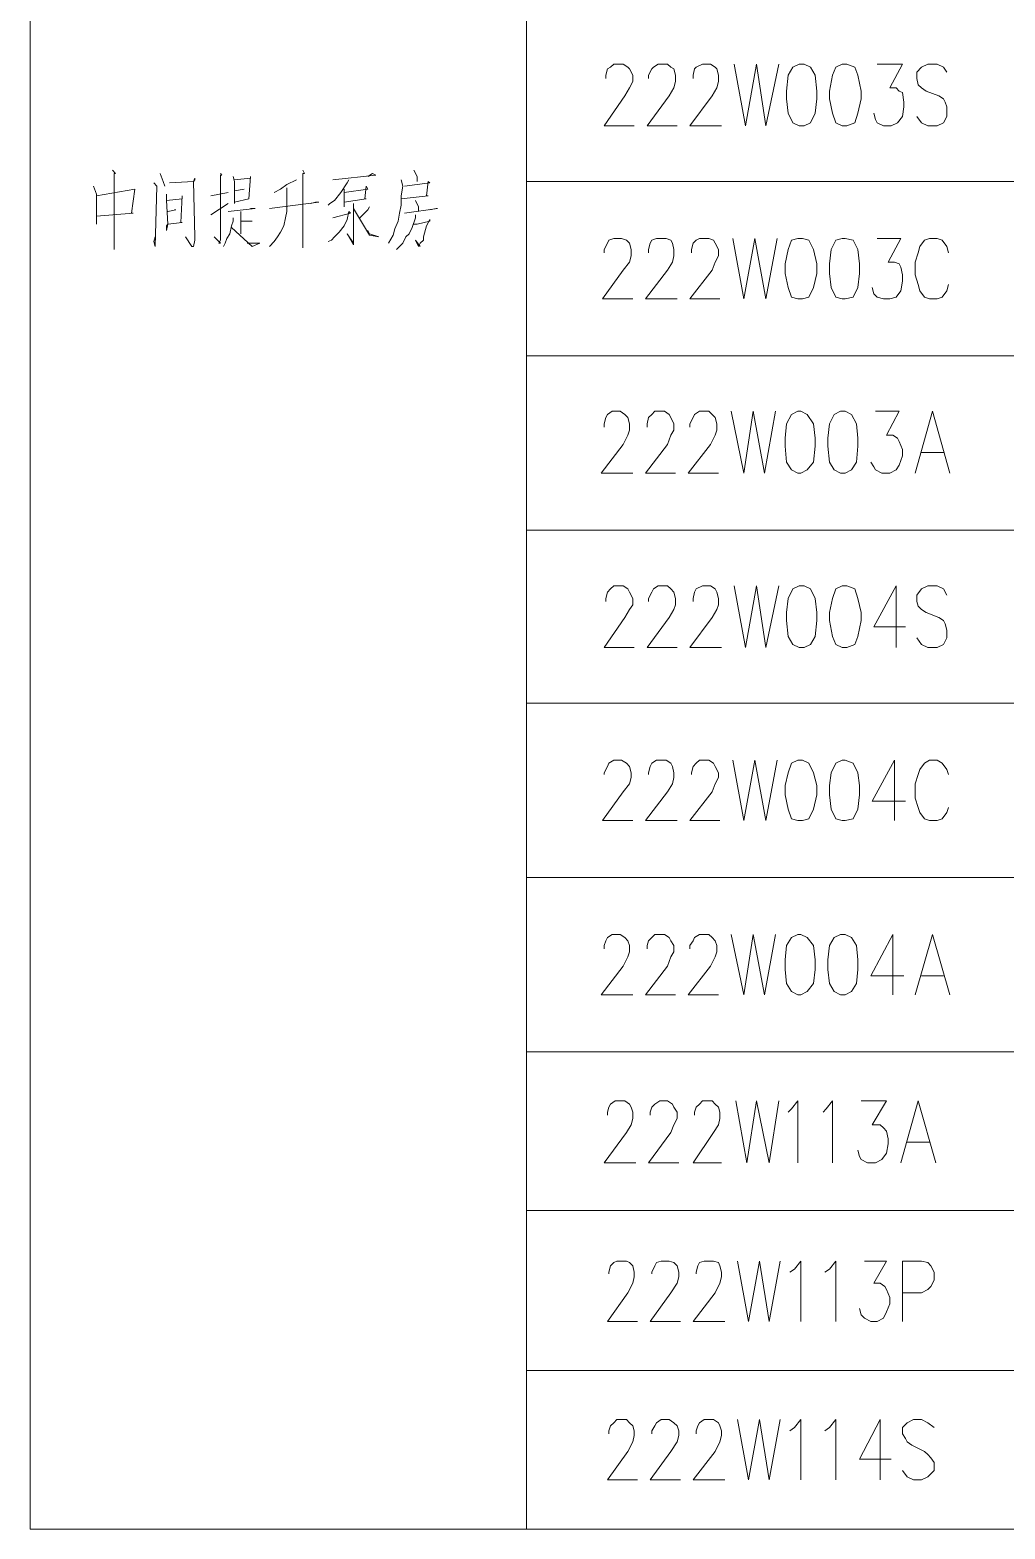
# Model space of a CAD drawing. Header units: millimetres. Extents: x 201 to 11482, y -7821 to 251.
# Drawn here: x 3240 to 3279, y -6833.4 to -6773.4 of the extents above; entities that cross this region are included whole.
import ezdxf

# ---------------------------------------------------------------- set-up
doc = ezdxf.new("R2010")
doc.units = ezdxf.units.MM

msp = doc.modelspace()

# ---------------------------------------------------------------- linework, layer by layer
at = {"color": 0, "lineweight": 18}
for points in [[(3240.008, -6772.481), (3240.008, -6779.466)], [(3259.883, -6772.481), (3259.883, -6779.466), (3279.822, -6779.466)], [(3263.058, -6775.339), (3263.058, -6775.212), (3263.122, -6774.958), (3263.249, -6774.894), (3263.376, -6774.767), (3263.757, -6774.767), (3263.947, -6774.894), (3264.011, -6774.958), (3264.138, -6775.212), (3264.138, -6775.466), (3264.011, -6775.72), (3263.82, -6776.037), (3262.995, -6777.244), (3264.201, -6777.244)], [(3264.773, -6775.339), (3264.773, -6775.212), (3264.9, -6774.958), (3264.963, -6774.894), (3265.154, -6774.767), (3265.535, -6774.767), (3265.662, -6774.894), (3265.789, -6774.958), (3265.852, -6775.212), (3265.852, -6775.466), (3265.789, -6775.72), (3265.598, -6776.037), (3264.709, -6777.244), (3265.916, -6777.244)], [(3266.551, -6775.339), (3266.551, -6775.212), (3266.614, -6774.958), (3266.678, -6774.894), (3266.932, -6774.767), (3267.249, -6774.767), (3267.44, -6774.894), (3267.503, -6774.958), (3267.567, -6775.212), (3267.567, -6775.466), (3267.503, -6775.72), (3267.313, -6776.037), (3266.424, -6777.244), (3267.694, -6777.244)], [(3268.202, -6774.767), (3268.646, -6777.244), (3269.091, -6774.767), (3269.472, -6777.244), (3269.98, -6774.767)], [(3270.805, -6774.767), (3270.551, -6774.894), (3270.361, -6775.212), (3270.297, -6775.847), (3270.297, -6776.164), (3270.361, -6776.736), (3270.551, -6777.117), (3270.805, -6777.244), (3270.996, -6777.244), (3271.25, -6777.117), (3271.44, -6776.736), (3271.504, -6776.164), (3271.504, -6775.847), (3271.44, -6775.212), (3271.25, -6774.894), (3270.996, -6774.767), (3270.805, -6774.767)], [(3272.52, -6774.767), (3272.266, -6774.894), (3272.139, -6775.212), (3272.012, -6775.847), (3272.012, -6776.164), (3272.139, -6776.736), (3272.266, -6777.117), (3272.52, -6777.244), (3272.71, -6777.244), (3273.028, -6777.117), (3273.155, -6776.736), (3273.282, -6776.164), (3273.282, -6775.847), (3273.155, -6775.212), (3273.028, -6774.894), (3272.71, -6774.767), (3272.52, -6774.767)], [(3273.917, -6774.767), (3274.933, -6774.767), (3274.425, -6775.72), (3274.679, -6775.72), (3274.806, -6775.847), (3274.933, -6775.91), (3274.996, -6776.291), (3274.996, -6776.482), (3274.933, -6776.863), (3274.742, -6777.117), (3274.488, -6777.244), (3274.171, -6777.244), (3273.917, -6777.117), (3273.853, -6776.99), (3273.79, -6776.736)], [(3276.711, -6775.085), (3276.584, -6774.894), (3276.33, -6774.767), (3275.949, -6774.767), (3275.695, -6774.894), (3275.504, -6775.085), (3275.504, -6775.339), (3275.568, -6775.593), (3275.695, -6775.72), (3275.885, -6775.847), (3276.393, -6776.037), (3276.584, -6776.164), (3276.647, -6776.291), (3276.711, -6776.482), (3276.711, -6776.863), (3276.584, -6777.117), (3276.33, -6777.244), (3275.949, -6777.244), (3275.695, -6777.117), (3275.504, -6776.863)], [(3243.31, -6779.022), (3243.437, -6779.149), (3243.373, -6779.149), (3243.373, -6782.197), (3243.373, -6782.07), (3243.373, -6781.879)], [(3250.93, -6779.022), (3250.993, -6779.149), (3250.93, -6779.149), (3250.93, -6782.133), (3250.93, -6781.943), (3250.93, -6781.562)], [(3255.375, -6779.022), (3255.502, -6779.276), (3255.502, -6779.339), (3255.502, -6779.466)], [(3240.008, -6779.466), (3240.008, -6786.451)], [(3244.961, -6779.53), (3245.088, -6779.657), (3245.088, -6779.657), (3245.024, -6782.07), (3244.961, -6781.879), (3245.024, -6781.689)], [(3245.215, -6779.149), (3245.342, -6779.466), (3245.405, -6779.657)], [(3245.596, -6779.53), (3246.548, -6779.466), (3246.612, -6779.339), (3246.612, -6779.403), (3246.548, -6779.466), (3246.612, -6781.689), (3246.612, -6781.816), (3246.548, -6782.07), (3246.485, -6782.07), (3246.231, -6781.689), (3246.485, -6782.07)], [(3247.628, -6779.149), (3247.691, -6779.212), (3247.628, -6779.212), (3247.628, -6781.816), (3247.564, -6781.943), (3247.628, -6781.943), (3247.374, -6781.689), (3247.628, -6781.943)], [(3248.136, -6779.276), (3248.199, -6779.466), (3248.199, -6779.911), (3248.199, -6780.355), (3248.199, -6780.292), (3248.771, -6780.165), (3248.771, -6780.165), (3248.834, -6779.276), (3248.834, -6779.339), (3248.199, -6779.403)], [(3250.676, -6779.403), (3250.295, -6779.593), (3250.041, -6779.784), (3249.787, -6779.911)], [(3252.771, -6779.403), (3252.708, -6779.53), (3252.454, -6779.911), (3252.2, -6780.228), (3252.009, -6780.355), (3251.946, -6780.419)], [(3252.136, -6779.403), (3253.851, -6779.212), (3253.724, -6779.149), (3253.533, -6779.276)], [(3254.867, -6779.403), (3254.93, -6779.657), (3254.867, -6780.038), (3254.867, -6780.419), (3254.867, -6780.419), (3254.803, -6780.736), (3254.74, -6781.054), (3254.613, -6781.371), (3254.549, -6781.625), (3254.359, -6781.943)], [(3254.994, -6779.657), (3256.01, -6779.53), (3255.946, -6779.466), (3255.883, -6780.038), (3255.946, -6780.038), (3254.867, -6780.165)], [(3259.883, -6779.466), (3259.883, -6786.451), (3279.822, -6786.451)], [(3242.548, -6779.657), (3242.675, -6779.974), (3242.675, -6780.863), (3242.675, -6781.181)], [(3242.675, -6780.038), (3244.199, -6779.784), (3244.199, -6779.784), (3244.072, -6780.736), (3244.135, -6780.736), (3242.675, -6780.863)], [(3245.469, -6779.974), (3245.469, -6780.038), (3245.469, -6780.228), (3245.532, -6781.181), (3245.469, -6781.435), (3245.469, -6781.244), (3245.532, -6781.181), (3246.104, -6781.117), (3246.04, -6781.117), (3246.104, -6780.038), (3246.104, -6780.165), (3245.469, -6780.228)], [(3247.945, -6779.911), (3247.247, -6780.038)], [(3248.199, -6779.847), (3248.58, -6779.784)], [(3250.295, -6779.72), (3250.295, -6780.292), (3250.295, -6780.673), (3250.231, -6780.927), (3250.168, -6781.244), (3250.041, -6781.498), (3249.914, -6781.689), (3249.787, -6781.879), (3249.596, -6782.07)], [(3252.581, -6779.784), (3252.581, -6780.482), (3252.581, -6780.292), (3253.47, -6780.165), (3253.406, -6780.165), (3253.47, -6779.657), (3253.533, -6779.784), (3252.581, -6779.911)], [(3255.438, -6780.228), (3255.565, -6780.482), (3255.565, -6780.673)], [(3245.532, -6780.673), (3245.85, -6780.609), (3245.85, -6780.609), (3245.786, -6780.609)], [(3247.247, -6780.8), (3247.945, -6780.355)], [(3247.945, -6780.673), (3249.025, -6780.546), (3248.961, -6780.546), (3248.834, -6780.546)], [(3248.453, -6780.673), (3248.453, -6781.562)], [(3249.596, -6780.546), (3251.565, -6780.292), (3251.438, -6780.292), (3251.247, -6780.355)], [(3252.136, -6780.927), (3252.835, -6780.736), (3252.771, -6780.673), (3252.708, -6780.99), (3252.581, -6781.244), (3252.39, -6781.498), (3252.2, -6781.689), (3252.073, -6781.816), (3251.946, -6781.879)], [(3252.962, -6780.355), (3252.962, -6780.482), (3252.962, -6781.689), (3252.962, -6781.943), (3252.962, -6782.006), (3252.708, -6781.562), (3252.962, -6781.943)], [(3252.962, -6780.546), (3253.597, -6781.625), (3253.978, -6781.689), (3253.597, -6781.562), (3253.533, -6781.435)], [(3253.597, -6780.482), (3253.533, -6780.609), (3253.216, -6780.927)], [(3255.438, -6780.8), (3255.438, -6780.927), (3255.311, -6781.308), (3255.184, -6781.562), (3255.057, -6781.689), (3254.93, -6781.943), (3254.803, -6782.07), (3254.676, -6782.197)], [(3254.994, -6780.736), (3256.327, -6780.546), (3256.264, -6780.546), (3256.01, -6780.609)], [(3248.136, -6780.927), (3248.136, -6781.054), (3248.072, -6781.244), (3248.009, -6781.562), (3247.882, -6781.752), (3247.818, -6781.943), (3247.755, -6782.07)], [(3248.072, -6781.308), (3248.898, -6782.07), (3249.215, -6781.943), (3248.834, -6781.943), (3248.707, -6781.943)], [(3248.453, -6781.054), (3248.898, -6781.054)], [(3255.375, -6781.181), (3255.502, -6781.181), (3256.01, -6781.054), (3256.01, -6780.99), (3255.883, -6781.244), (3255.756, -6781.689), (3255.756, -6781.816), (3255.629, -6781.943), (3255.565, -6782.07), (3255.438, -6781.816), (3255.629, -6782.07)], [(3262.995, -6782.324), (3262.995, -6782.197), (3263.122, -6781.943), (3263.185, -6781.816), (3263.376, -6781.752), (3263.693, -6781.752), (3263.884, -6781.816), (3264.011, -6781.943), (3264.074, -6782.197), (3264.074, -6782.451), (3264.011, -6782.705), (3263.757, -6783.022), (3262.931, -6784.165), (3264.138, -6784.165)], [(3264.773, -6782.324), (3264.773, -6782.197), (3264.836, -6781.943), (3264.9, -6781.816), (3265.09, -6781.752), (3265.471, -6781.752), (3265.662, -6781.816), (3265.725, -6781.943), (3265.789, -6782.197), (3265.789, -6782.451), (3265.725, -6782.705), (3265.535, -6783.022), (3264.646, -6784.165), (3265.916, -6784.165)], [(3266.487, -6782.324), (3266.487, -6782.197), (3266.551, -6781.943), (3266.678, -6781.816), (3266.805, -6781.752), (3267.186, -6781.752), (3267.376, -6781.816), (3267.44, -6781.943), (3267.567, -6782.197), (3267.567, -6782.451), (3267.44, -6782.705), (3267.313, -6783.022), (3266.424, -6784.165), (3267.63, -6784.165)], [(3268.138, -6781.752), (3268.583, -6784.165), (3269.027, -6781.752), (3269.472, -6784.165), (3269.916, -6781.752)], [(3270.742, -6781.752), (3270.488, -6781.816), (3270.361, -6782.197), (3270.234, -6782.768), (3270.234, -6783.149), (3270.361, -6783.721), (3270.488, -6784.102), (3270.742, -6784.165), (3270.932, -6784.165), (3271.186, -6784.102), (3271.377, -6783.721), (3271.504, -6783.149), (3271.504, -6782.768), (3271.377, -6782.197), (3271.186, -6781.816), (3270.932, -6781.752), (3270.742, -6781.752)], [(3272.52, -6781.752), (3272.266, -6781.816), (3272.075, -6782.197), (3272.012, -6782.768), (3272.012, -6783.149), (3272.075, -6783.721), (3272.266, -6784.102), (3272.52, -6784.165), (3272.647, -6784.165), (3272.964, -6784.102), (3273.155, -6783.721), (3273.218, -6783.149), (3273.218, -6782.768), (3273.155, -6782.197), (3272.964, -6781.816), (3272.647, -6781.752), (3272.52, -6781.752)], [(3273.917, -6781.752), (3274.869, -6781.752), (3274.361, -6782.705), (3274.615, -6782.705), (3274.806, -6782.768), (3274.869, -6782.895), (3274.933, -6783.213), (3274.933, -6783.467), (3274.869, -6783.848), (3274.679, -6784.102), (3274.425, -6784.165), (3274.171, -6784.165), (3273.917, -6784.102), (3273.79, -6783.975), (3273.726, -6783.721)], [(3276.774, -6782.324), (3276.711, -6782.07), (3276.52, -6781.816), (3276.33, -6781.752), (3276.012, -6781.752), (3275.822, -6781.816), (3275.631, -6782.07), (3275.568, -6782.324), (3275.441, -6782.705), (3275.441, -6783.213), (3275.568, -6783.594), (3275.631, -6783.848), (3275.822, -6784.102), (3276.012, -6784.165), (3276.33, -6784.165), (3276.52, -6784.102), (3276.711, -6783.848), (3276.774, -6783.594)], [(3240.008, -6786.451), (3240.008, -6793.436)], [(3259.883, -6786.451), (3259.883, -6793.436), (3279.822, -6793.436)], [(3262.995, -6789.309), (3262.995, -6789.182), (3263.058, -6788.928), (3263.122, -6788.801), (3263.312, -6788.674), (3263.63, -6788.674), (3263.82, -6788.801), (3263.947, -6788.928), (3264.011, -6789.182), (3264.011, -6789.436), (3263.947, -6789.626), (3263.757, -6790.007), (3262.868, -6791.15), (3264.138, -6791.15)], [(3264.709, -6789.309), (3264.709, -6789.182), (3264.773, -6788.928), (3264.9, -6788.801), (3265.027, -6788.674), (3265.408, -6788.674), (3265.598, -6788.801), (3265.662, -6788.928), (3265.789, -6789.182), (3265.789, -6789.436), (3265.662, -6789.626), (3265.535, -6790.007), (3264.646, -6791.15), (3265.852, -6791.15)], [(3266.424, -6789.309), (3266.424, -6789.182), (3266.551, -6788.928), (3266.614, -6788.801), (3266.805, -6788.674), (3267.186, -6788.674), (3267.313, -6788.801), (3267.44, -6788.928), (3267.503, -6789.182), (3267.503, -6789.436), (3267.44, -6789.626), (3267.249, -6790.007), (3266.36, -6791.15), (3267.567, -6791.15)], [(3268.075, -6788.674), (3268.583, -6791.15), (3268.964, -6788.674), (3269.408, -6791.15), (3269.853, -6788.674)], [(3270.742, -6788.674), (3270.488, -6788.801), (3270.297, -6789.182), (3270.234, -6789.753), (3270.234, -6790.071), (3270.297, -6790.706), (3270.488, -6791.023), (3270.742, -6791.15), (3270.869, -6791.15), (3271.123, -6791.023), (3271.377, -6790.706), (3271.44, -6790.071), (3271.44, -6789.753), (3271.377, -6789.182), (3271.123, -6788.801), (3270.869, -6788.674), (3270.742, -6788.674)], [(3272.456, -6788.674), (3272.202, -6788.801), (3272.012, -6789.182), (3271.948, -6789.753), (3271.948, -6790.071), (3272.012, -6790.706), (3272.202, -6791.023), (3272.456, -6791.15), (3272.647, -6791.15), (3272.901, -6791.023), (3273.091, -6790.706), (3273.155, -6790.071), (3273.155, -6789.753), (3273.091, -6789.182), (3272.901, -6788.801), (3272.647, -6788.674), (3272.456, -6788.674)], [(3273.853, -6788.674), (3274.806, -6788.674), (3274.298, -6789.626), (3274.552, -6789.626), (3274.742, -6789.753), (3274.806, -6789.88), (3274.933, -6790.198), (3274.933, -6790.452), (3274.806, -6790.833), (3274.679, -6791.023), (3274.425, -6791.15), (3274.107, -6791.15), (3273.853, -6791.023), (3273.79, -6790.896), (3273.663, -6790.706)], [(3275.441, -6791.15), (3276.139, -6788.674), (3276.838, -6791.15)], [(3275.695, -6790.325), (3276.584, -6790.325)], [(3240.008, -6793.436), (3240.008, -6800.358)], [(3259.883, -6800.358), (3259.883, -6793.436)], [(3263.058, -6796.294), (3263.058, -6796.167), (3263.122, -6795.913), (3263.249, -6795.786), (3263.376, -6795.659), (3263.757, -6795.659), (3263.947, -6795.786), (3264.011, -6795.913), (3264.138, -6796.167), (3264.138, -6796.421), (3264.011, -6796.611), (3263.82, -6796.929), (3262.995, -6798.135), (3264.201, -6798.135)], [(3264.773, -6796.294), (3264.773, -6796.167), (3264.9, -6795.913), (3264.963, -6795.786), (3265.154, -6795.659), (3265.535, -6795.659), (3265.662, -6795.786), (3265.789, -6795.913), (3265.852, -6796.167), (3265.852, -6796.421), (3265.789, -6796.611), (3265.598, -6796.929), (3264.709, -6798.135), (3265.916, -6798.135)], [(3266.551, -6796.294), (3266.551, -6796.167), (3266.614, -6795.913), (3266.678, -6795.786), (3266.932, -6795.659), (3267.249, -6795.659), (3267.44, -6795.786), (3267.503, -6795.913), (3267.567, -6796.167), (3267.567, -6796.421), (3267.503, -6796.611), (3267.313, -6796.929), (3266.424, -6798.135), (3267.694, -6798.135)], [(3268.202, -6795.659), (3268.646, -6798.135), (3269.091, -6795.659), (3269.472, -6798.135), (3269.98, -6795.659)], [(3270.805, -6795.659), (3270.551, -6795.786), (3270.361, -6796.167), (3270.297, -6796.738), (3270.297, -6797.056), (3270.361, -6797.691), (3270.551, -6798.008), (3270.805, -6798.135), (3270.996, -6798.135), (3271.25, -6798.008), (3271.44, -6797.691), (3271.504, -6797.056), (3271.504, -6796.738), (3271.44, -6796.167), (3271.25, -6795.786), (3270.996, -6795.659), (3270.805, -6795.659)], [(3272.52, -6795.659), (3272.266, -6795.786), (3272.139, -6796.167), (3272.012, -6796.738), (3272.012, -6797.056), (3272.139, -6797.691), (3272.266, -6798.008), (3272.52, -6798.135), (3272.71, -6798.135), (3273.028, -6798.008), (3273.155, -6797.691), (3273.282, -6797.056), (3273.282, -6796.738), (3273.155, -6796.167), (3273.028, -6795.786), (3272.71, -6795.659), (3272.52, -6795.659)], [(3274.679, -6798.135), (3274.679, -6795.659), (3273.79, -6797.31), (3275.06, -6797.31)], [(3276.711, -6796.04), (3276.584, -6795.786), (3276.33, -6795.659), (3275.949, -6795.659), (3275.695, -6795.786), (3275.504, -6796.04), (3275.504, -6796.294), (3275.568, -6796.484), (3275.695, -6796.611), (3275.885, -6796.738), (3276.393, -6796.929), (3276.584, -6797.056), (3276.647, -6797.183), (3276.711, -6797.437), (3276.711, -6797.754), (3276.584, -6798.008), (3276.33, -6798.135), (3275.949, -6798.135), (3275.695, -6798.008), (3275.504, -6797.754)], [(3240.008, -6800.358), (3240.008, -6807.343)], [(3259.883, -6800.358), (3279.822, -6800.358)], [(3259.883, -6807.343), (3259.883, -6800.358)], [(3262.995, -6803.215), (3262.995, -6803.152), (3263.122, -6802.898), (3263.185, -6802.771), (3263.376, -6802.644), (3263.693, -6802.644), (3263.884, -6802.771), (3264.011, -6802.898), (3264.074, -6803.152), (3264.074, -6803.342), (3264.011, -6803.596), (3263.757, -6803.914), (3262.931, -6805.057), (3264.138, -6805.057)], [(3264.773, -6803.215), (3264.773, -6803.152), (3264.836, -6802.898), (3264.9, -6802.771), (3265.09, -6802.644), (3265.471, -6802.644), (3265.662, -6802.771), (3265.725, -6802.898), (3265.789, -6803.152), (3265.789, -6803.342), (3265.725, -6803.596), (3265.535, -6803.914), (3264.646, -6805.057), (3265.916, -6805.057)], [(3266.487, -6803.215), (3266.487, -6803.152), (3266.551, -6802.898), (3266.678, -6802.771), (3266.805, -6802.644), (3267.186, -6802.644), (3267.376, -6802.771), (3267.44, -6802.898), (3267.567, -6803.152), (3267.567, -6803.342), (3267.44, -6803.596), (3267.313, -6803.914), (3266.424, -6805.057), (3267.63, -6805.057)], [(3268.138, -6802.644), (3268.583, -6805.057), (3269.027, -6802.644), (3269.472, -6805.057), (3269.916, -6802.644)], [(3270.742, -6802.644), (3270.488, -6802.771), (3270.361, -6803.152), (3270.234, -6803.66), (3270.234, -6804.041), (3270.361, -6804.612), (3270.488, -6804.993), (3270.742, -6805.057), (3270.932, -6805.057), (3271.186, -6804.993), (3271.377, -6804.612), (3271.504, -6804.041), (3271.504, -6803.66), (3271.377, -6803.152), (3271.186, -6802.771), (3270.932, -6802.644), (3270.742, -6802.644)], [(3272.52, -6802.644), (3272.266, -6802.771), (3272.075, -6803.152), (3272.012, -6803.66), (3272.012, -6804.041), (3272.075, -6804.612), (3272.266, -6804.993), (3272.52, -6805.057), (3272.647, -6805.057), (3272.964, -6804.993), (3273.155, -6804.612), (3273.218, -6804.041), (3273.218, -6803.66), (3273.155, -6803.152), (3272.964, -6802.771), (3272.647, -6802.644), (3272.52, -6802.644)], [(3274.615, -6805.057), (3274.615, -6802.644), (3273.726, -6804.295), (3275.06, -6804.295)], [(3276.774, -6803.215), (3276.711, -6803.025), (3276.52, -6802.771), (3276.33, -6802.644), (3276.012, -6802.644), (3275.822, -6802.771), (3275.631, -6803.025), (3275.568, -6803.215), (3275.441, -6803.596), (3275.441, -6804.168), (3275.568, -6804.549), (3275.631, -6804.739), (3275.822, -6804.993), (3276.012, -6805.057), (3276.33, -6805.057), (3276.52, -6804.993), (3276.711, -6804.739), (3276.774, -6804.549)], [(3240.008, -6807.343), (3240.008, -6833.441)], [(3259.883, -6807.343), (3279.822, -6807.343)], [(3259.883, -6814.328), (3259.883, -6807.343)], [(3262.995, -6810.2), (3262.995, -6810.073), (3263.058, -6809.883), (3263.122, -6809.756), (3263.312, -6809.629), (3263.63, -6809.629), (3263.82, -6809.756), (3263.947, -6809.883), (3264.011, -6810.073), (3264.011, -6810.327), (3263.947, -6810.518), (3263.757, -6810.899), (3262.868, -6812.042), (3264.138, -6812.042)], [(3264.709, -6810.2), (3264.709, -6810.073), (3264.773, -6809.883), (3264.9, -6809.756), (3265.027, -6809.629), (3265.408, -6809.629), (3265.598, -6809.756), (3265.662, -6809.883), (3265.789, -6810.073), (3265.789, -6810.327), (3265.662, -6810.518), (3265.535, -6810.899), (3264.646, -6812.042), (3265.852, -6812.042)], [(3266.424, -6810.2), (3266.424, -6810.073), (3266.551, -6809.883), (3266.614, -6809.756), (3266.805, -6809.629), (3267.186, -6809.629), (3267.313, -6809.756), (3267.44, -6809.883), (3267.503, -6810.073), (3267.503, -6810.327), (3267.44, -6810.518), (3267.249, -6810.899), (3266.36, -6812.042), (3267.567, -6812.042)], [(3268.075, -6809.629), (3268.583, -6812.042), (3268.964, -6809.629), (3269.408, -6812.042), (3269.853, -6809.629)], [(3270.742, -6809.629), (3270.488, -6809.756), (3270.297, -6810.073), (3270.234, -6810.645), (3270.234, -6811.026), (3270.297, -6811.597), (3270.488, -6811.915), (3270.742, -6812.042), (3270.869, -6812.042), (3271.123, -6811.915), (3271.377, -6811.597), (3271.44, -6811.026), (3271.44, -6810.645), (3271.377, -6810.073), (3271.123, -6809.756), (3270.869, -6809.629), (3270.742, -6809.629)], [(3272.456, -6809.629), (3272.202, -6809.756), (3272.012, -6810.073), (3271.948, -6810.645), (3271.948, -6811.026), (3272.012, -6811.597), (3272.202, -6811.915), (3272.456, -6812.042), (3272.647, -6812.042), (3272.901, -6811.915), (3273.091, -6811.597), (3273.155, -6811.026), (3273.155, -6810.645), (3273.091, -6810.073), (3272.901, -6809.756), (3272.647, -6809.629), (3272.456, -6809.629)], [(3274.552, -6812.042), (3274.552, -6809.629), (3273.663, -6811.28), (3274.996, -6811.28)], [(3275.441, -6812.042), (3276.139, -6809.629), (3276.838, -6812.042)], [(3275.695, -6811.28), (3276.584, -6811.28)], [(3259.883, -6814.328), (3279.822, -6814.328)], [(3259.883, -6833.441), (3259.883, -6827.091), (3259.883, -6820.678), (3259.883, -6814.328)], [(3278.108, -6820.678), (3329.606, -6820.678), (3329.606, -6814.328)], [(3263.122, -6816.868), (3263.122, -6816.741), (3263.185, -6816.55), (3263.249, -6816.423), (3263.439, -6816.296), (3263.82, -6816.296), (3264.011, -6816.423), (3264.074, -6816.55), (3264.138, -6816.741), (3264.138, -6816.995), (3264.074, -6817.249), (3263.884, -6817.566), (3262.995, -6818.773), (3264.265, -6818.773)], [(3264.836, -6816.868), (3264.836, -6816.741), (3264.9, -6816.55), (3265.027, -6816.423), (3265.217, -6816.296), (3265.535, -6816.296), (3265.725, -6816.423), (3265.789, -6816.55), (3265.916, -6816.741), (3265.916, -6816.995), (3265.789, -6817.249), (3265.662, -6817.566), (3264.773, -6818.773), (3265.979, -6818.773)], [(3266.614, -6816.868), (3266.614, -6816.741), (3266.678, -6816.55), (3266.805, -6816.423), (3266.932, -6816.296), (3267.313, -6816.296), (3267.44, -6816.423), (3267.567, -6816.55), (3267.63, -6816.741), (3267.63, -6816.995), (3267.567, -6817.249), (3267.376, -6817.566), (3266.551, -6818.773), (3267.694, -6818.773)], [(3268.265, -6816.296), (3268.71, -6818.773), (3269.091, -6816.296), (3269.599, -6818.773), (3269.98, -6816.296)], [(3270.361, -6816.741), (3270.488, -6816.614), (3270.742, -6816.296), (3270.742, -6818.773)], [(3271.758, -6816.741), (3271.885, -6816.614), (3272.139, -6816.296), (3272.139, -6818.773)], [(3273.282, -6816.296), (3274.298, -6816.296), (3273.726, -6817.249), (3274.044, -6817.249), (3274.171, -6817.376), (3274.298, -6817.503), (3274.361, -6817.82), (3274.361, -6818.011), (3274.298, -6818.392), (3274.107, -6818.646), (3273.853, -6818.773), (3273.536, -6818.773), (3273.282, -6818.646), (3273.218, -6818.519), (3273.155, -6818.265)], [(3274.869, -6818.773), (3275.568, -6816.296), (3276.266, -6818.773)], [(3275.123, -6817.947), (3276.012, -6817.947)], [(3259.883, -6820.678), (3278.108, -6820.678)], [(3278.108, -6827.091), (3329.606, -6827.091), (3329.606, -6820.678)], [(3263.185, -6823.218), (3263.185, -6823.154), (3263.249, -6822.9), (3263.376, -6822.773), (3263.503, -6822.71), (3263.884, -6822.71), (3264.011, -6822.773), (3264.138, -6822.9), (3264.201, -6823.154), (3264.201, -6823.345), (3264.138, -6823.599), (3263.947, -6823.98), (3263.122, -6825.123), (3264.328, -6825.123)], [(3264.9, -6823.218), (3264.9, -6823.154), (3265.027, -6822.9), (3265.09, -6822.773), (3265.281, -6822.71), (3265.598, -6822.71), (3265.789, -6822.773), (3265.916, -6822.9), (3265.979, -6823.154), (3265.979, -6823.345), (3265.916, -6823.599), (3265.662, -6823.98), (3264.836, -6825.123), (3266.043, -6825.123)], [(3266.678, -6823.218), (3266.678, -6823.154), (3266.741, -6822.9), (3266.805, -6822.773), (3266.995, -6822.71), (3267.376, -6822.71), (3267.567, -6822.773), (3267.63, -6822.9), (3267.694, -6823.154), (3267.694, -6823.345), (3267.63, -6823.599), (3267.44, -6823.98), (3266.551, -6825.123), (3267.821, -6825.123)], [(3268.329, -6822.71), (3268.773, -6825.123), (3269.218, -6822.71), (3269.599, -6825.123), (3270.043, -6822.71)], [(3270.424, -6823.154), (3270.615, -6823.027), (3270.869, -6822.71), (3270.869, -6825.123)], [(3271.821, -6823.154), (3272.012, -6823.027), (3272.266, -6822.71), (3272.266, -6825.123)], [(3273.409, -6822.71), (3274.298, -6822.71), (3273.79, -6823.599), (3274.044, -6823.599), (3274.234, -6823.726), (3274.298, -6823.853), (3274.425, -6824.17), (3274.425, -6824.424), (3274.298, -6824.742), (3274.171, -6824.996), (3273.917, -6825.123), (3273.663, -6825.123), (3273.409, -6824.996), (3273.282, -6824.869), (3273.218, -6824.615)], [(3274.933, -6825.123), (3274.933, -6822.71), (3275.695, -6822.71), (3275.949, -6822.773), (3276.076, -6822.9), (3276.203, -6823.154), (3276.203, -6823.472), (3276.076, -6823.726), (3275.949, -6823.853), (3275.695, -6823.98), (3274.933, -6823.98)], [(3259.883, -6827.091), (3278.108, -6827.091)], [(3278.108, -6833.441), (3329.606, -6833.441), (3329.606, -6827.091)], [(3263.185, -6829.631), (3263.185, -6829.504), (3263.249, -6829.314), (3263.376, -6829.187), (3263.503, -6829.06), (3263.884, -6829.06), (3264.011, -6829.187), (3264.138, -6829.314), (3264.201, -6829.504), (3264.201, -6829.695), (3264.138, -6829.949), (3263.947, -6830.33), (3263.122, -6831.473), (3264.328, -6831.473)], [(3264.9, -6829.631), (3264.9, -6829.504), (3265.027, -6829.314), (3265.09, -6829.187), (3265.281, -6829.06), (3265.598, -6829.06), (3265.789, -6829.187), (3265.916, -6829.314), (3265.979, -6829.504), (3265.979, -6829.695), (3265.916, -6829.949), (3265.662, -6830.33), (3264.836, -6831.473), (3266.043, -6831.473)], [(3266.678, -6829.631), (3266.678, -6829.504), (3266.741, -6829.314), (3266.805, -6829.187), (3266.995, -6829.06), (3267.376, -6829.06), (3267.567, -6829.187), (3267.63, -6829.314), (3267.694, -6829.504), (3267.694, -6829.695), (3267.63, -6829.949), (3267.44, -6830.33), (3266.551, -6831.473), (3267.821, -6831.473)], [(3268.329, -6829.06), (3268.773, -6831.473), (3269.218, -6829.06), (3269.599, -6831.473), (3270.043, -6829.06)], [(3270.424, -6829.504), (3270.615, -6829.377), (3270.869, -6829.06), (3270.869, -6831.473)], [(3271.821, -6829.504), (3272.012, -6829.377), (3272.266, -6829.06), (3272.266, -6831.473)], [(3274.044, -6831.473), (3274.044, -6829.06), (3273.218, -6830.647), (3274.488, -6830.647)], [(3276.203, -6829.377), (3275.949, -6829.187), (3275.695, -6829.06), (3275.377, -6829.06), (3275.123, -6829.187), (3274.933, -6829.377), (3274.933, -6829.631), (3275.06, -6829.822), (3275.123, -6829.949), (3275.314, -6830.076), (3275.822, -6830.33), (3275.949, -6830.457), (3276.076, -6830.584), (3276.203, -6830.774), (3276.203, -6831.092), (3275.949, -6831.346), (3275.695, -6831.473), (3275.377, -6831.473), (3275.123, -6831.346), (3274.933, -6831.092)], [(3240.008, -6833.441), (3259.883, -6833.441)], [(3259.883, -6833.441), (3278.108, -6833.441)]]:
    msp.add_lwpolyline(points, dxfattribs=at)

doc.saveas('drawing.dxf')
